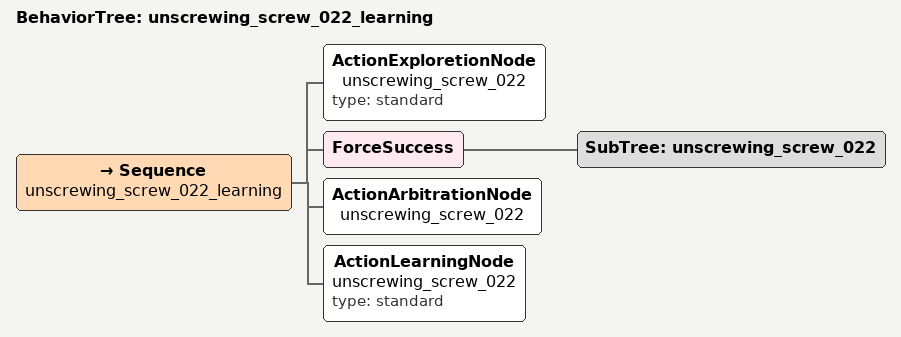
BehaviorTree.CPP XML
<?xml version="1.0"?>
<root BTCPP_format="4">
  <BehaviorTree ID="unscrewing_screw_022_learning">
    <Sequence name="unscrewing_screw_022_learning">

      <ActionExploretionNode name="unscrewing_screw_022" type="standard"/>
      <ForceSuccess>
        <SubTree ID='unscrewing_screw_022'/>
      </ForceSuccess>
      <ActionArbitrationNode name="unscrewing_screw_022"/>
      <ActionLearningNode    name="unscrewing_screw_022" type="standard"/>

    </Sequence>
  </BehaviorTree>
</root>
